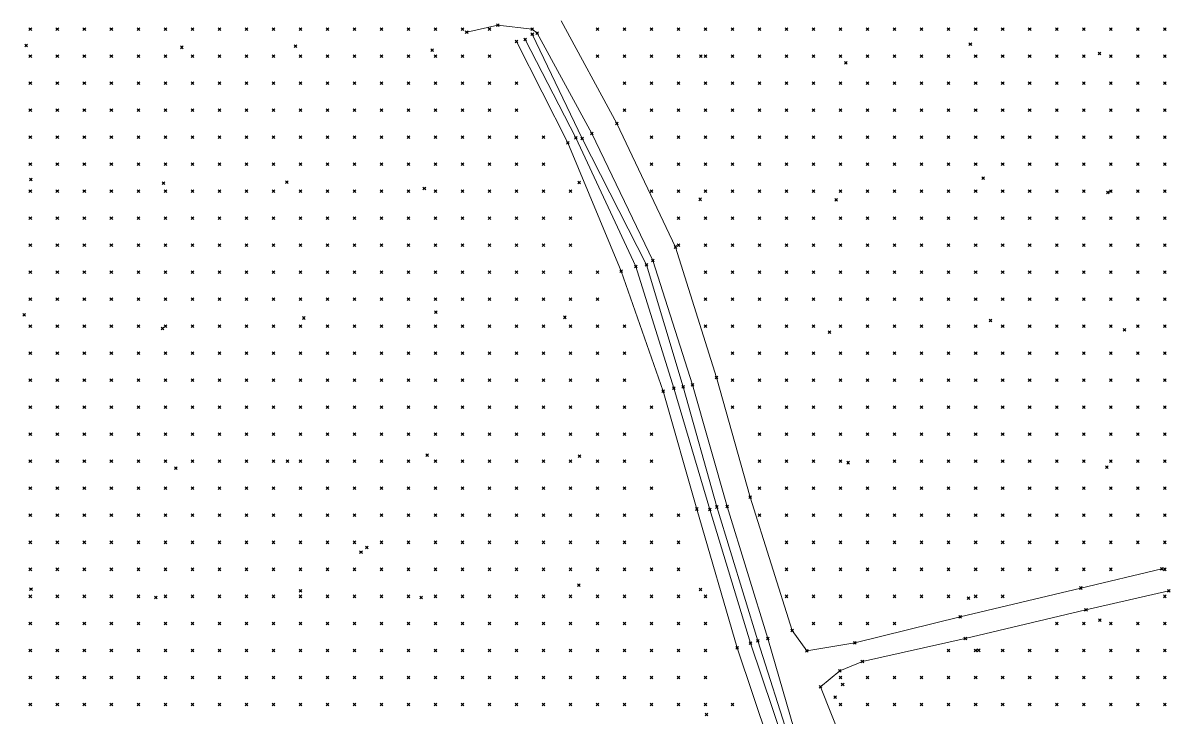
# Model space of a CAD drawing. Header units: metres. Extents: x 441556 to 446409, y 432338 to 461058.
# Drawn here: x 441836.9 to 441964.2, y 460306.3 to 460383.4 of the extents above; entities that cross this region are included whole.
import ezdxf

# ---------------------------------------------------------------- set-up
doc = ezdxf.new("R2010")
doc.units = ezdxf.units.M
doc.header["$MEASUREMENT"] = 0
doc.header["$PDMODE"] = 35
doc.header["$PDSIZE"] = 0.15
for name, color, linetype, lineweight in [('DTM-BRE-RevN_GRP_DRUM DE PIATRA', 2, 'Continuous', 0), ('DTM-BRE-RevN_GRP_DRUM PAMANT', 2, 'Continuous', 0), ('DTM-BRE-RevN_GRP_SANT PAMANT JOS', 2, 'Continuous', 0), ('DTM-BRE-RevN_GRP_SANT PAMANT SUS', 2, 'Continuous', 0), ('DTM-NOK-RevN_LIDAR_co_lidar', 91, 'Continuous', 0), ('DTM-NOK-RevN_RTK', 32, 'Continuous', 0)]:
    doc.layers.add(name, color=color, linetype=linetype, lineweight=lineweight)

msp = doc.modelspace()

# ---------------------------------------------------------------- linework, layer by layer
at = {"layer": 'DTM-BRE-RevN_GRP_DRUM DE PIATRA'}
for p, q in [((441889.591, 460383.152, 410.186), (441886.131, 460382.363, 410.617)), ((441893.409, 460382.712, 409.896), (441889.591, 460383.152, 410.186)), ((441893.947, 460382.274, 409.815), (441893.409, 460382.712, 409.896)), ((441896.614, 460383.647, 409.819), (441902.814, 460372.236, 409.312)), ((441900.024, 460371.118, 409.271), (441893.947, 460382.274, 409.815)), ((441906.811, 460357.008, 408.88), (441900.024, 460371.118, 409.271)), ((441902.814, 460372.236, 409.312), (441909.315, 460358.523, 408.916)), ((441909.315, 460358.523, 408.916), (441913.887, 460344.048, 408.545)), ((441911.21, 460343.228, 408.529), (441906.811, 460357.008, 408.88)), ((441915.073, 460329.701, 408.04), (441911.21, 460343.228, 408.529)), ((441913.887, 460344.048, 408.545), (441917.622, 460330.764, 408.165)), ((441917.622, 460330.764, 408.165), (441922.289, 460315.949, 407.66)), ((441919.561, 460315.044, 407.584), (441915.073, 460329.701, 408.04)), ((441924.158, 460299.255, 407.066), (441919.561, 460315.044, 407.584)), ((441922.289, 460315.949, 407.66), (441923.896, 460313.7, 407.518)), ((441928.288, 460302.473, 407.152), (441925.427, 460309.692, 407.294))]:
    msp.add_line(p, q, dxfattribs=at)
at = {"layer": 'DTM-BRE-RevN_GRP_DRUM PAMANT'}
for p, q in [((441963.319, 460322.792, 405.846), (441954.324, 460320.662, 406.216)), ((441954.324, 460320.662, 406.216), (441940.942, 460317.469, 406.822)), ((441954.904, 460318.251, 406.092), (441964.089, 460320.346, 405.65)), ((441941.504, 460315.045, 406.763), (441954.904, 460318.251, 406.092)), ((441940.942, 460317.469, 406.822), (441929.222, 460314.57, 407.394)), ((441930.069, 460312.518, 407.31), (441941.504, 460315.045, 406.763)), ((441929.222, 460314.57, 407.394), (441923.896, 460313.7, 407.518)), ((441927.576, 460311.479, 407.385), (441930.069, 460312.518, 407.31)), ((441925.427, 460309.692, 407.294), (441927.576, 460311.479, 407.385))]:
    msp.add_line(p, q, dxfattribs=at)
at = {"layer": 'DTM-BRE-RevN_GRP_SANT PAMANT JOS'}
for p, q in [((441898.256, 460370.648, 408.899), (441892.636, 460381.551, 409.366)), ((441904.923, 460356.353, 408.295), (441898.256, 460370.648, 408.899)), ((441909.136, 460342.834, 407.972), (441904.923, 460356.353, 408.295)), ((441913.127, 460329.395, 407.448), (441909.136, 460342.834, 407.972)), ((441917.657, 460314.552, 407.071), (441913.127, 460329.395, 407.448)), ((441922.849, 460299.034, 406.666), (441917.657, 460314.552, 407.071))]:
    msp.add_line(p, q, dxfattribs=at)
at = {"layer": 'DTM-BRE-RevN_GRP_SANT PAMANT SUS'}
for p, q in [((441897.353, 460370.089, 409.624), (441891.655, 460381.351, 409.947)), ((441898.953, 460370.578, 409.263), (441893.421, 460382.149, 409.83)), ((441903.272, 460355.829, 409.14), (441897.353, 460370.089, 409.624)), ((441906.088, 460356.53, 408.864), (441898.953, 460370.578, 409.263)), ((441907.945, 460342.526, 408.754), (441903.272, 460355.829, 409.14)), ((441910.169, 460343.01, 408.515), (441906.088, 460356.53, 408.864)), ((441911.691, 460329.433, 408.375), (441907.945, 460342.526, 408.754)), ((441913.908, 460329.657, 407.966), (441910.169, 460343.01, 408.515)), ((441916.169, 460314.009, 407.894), (441911.691, 460329.433, 408.375)), ((441918.451, 460314.79, 407.537), (441913.908, 460329.657, 407.966)), ((441921.4, 460298.42, 407.587), (441916.169, 460314.009, 407.894)), ((441923.427, 460299.235, 407.034), (441918.451, 460314.79, 407.537))]:
    msp.add_line(p, q, dxfattribs=at)
at = {"layer": 'DTM-NOK-RevN_LIDAR_co_lidar'}
for p in [(441837.675, 460382.722, 414.168), (441840.674, 460382.722, 414.082), (441843.673, 460382.722, 413.942), (441846.673, 460382.722, 413.605), (441849.672, 460382.722, 413.343), (441852.671, 460382.722, 413.105), (441855.671, 460382.722, 412.96), (441858.67, 460382.722, 412.71), (441861.669, 460382.722, 412.448), (441864.669, 460382.722, 412.217), (441867.668, 460382.722, 411.909), (441870.667, 460382.722, 411.681), (441873.667, 460382.722, 411.459), (441876.666, 460382.722, 411.224), (441879.665, 460382.722, 410.921), (441882.665, 460382.722, 410.549), (441885.664, 460382.722, 410.249), (441888.664, 460382.722, 409.968), (441900.661, 460382.722, 409.229), (441903.66, 460382.722, 409.145), (441906.66, 460382.722, 409.007), (441909.659, 460382.722, 408.795), (441912.658, 460382.722, 408.633), (441915.658, 460382.722, 408.411), (441918.657, 460382.722, 408.238), (441921.656, 460382.722, 408.123), (441924.656, 460382.722, 407.981), (441927.655, 460382.722, 407.848), (441930.654, 460382.722, 407.684), (441933.654, 460382.722, 407.433), (441936.653, 460382.722, 407.24), (441939.652, 460382.722, 407.101), (441942.652, 460382.722, 406.908), (441945.651, 460382.722, 406.687), (441948.65, 460382.722, 406.544), (441951.65, 460382.722, 406.395), (441954.649, 460382.722, 406.172), (441957.648, 460382.722, 405.962), (441960.648, 460382.722, 405.78), (441963.647, 460382.722, 405.599), (441837.675, 460379.722, 414.206), (441840.674, 460379.722, 414.075), (441843.673, 460379.722, 413.836), (441846.673, 460379.722, 413.587), (441849.672, 460379.722, 413.322), (441852.671, 460379.722, 413.128), (441855.671, 460379.722, 412.951), (441858.67, 460379.722, 412.707), (441861.669, 460379.722, 412.469), (441864.669, 460379.722, 412.182), (441867.668, 460379.722, 411.912), (441870.667, 460379.722, 411.643), (441873.667, 460379.722, 411.433), (441876.666, 460379.722, 411.135), (441879.665, 460379.722, 410.88), (441882.665, 460379.722, 410.715), (441885.664, 460379.722, 410.473), (441888.664, 460379.722, 410.169), (441900.661, 460379.722, 409.035), (441903.66, 460379.722, 409.156), (441906.66, 460379.722, 408.994), (441909.659, 460379.722, 408.754), (441912.658, 460379.722, 408.577), (441915.658, 460379.722, 408.468), (441918.657, 460379.722, 408.298), (441921.656, 460379.722, 408.106), (441924.656, 460379.722, 407.92), (441927.655, 460379.722, 407.776), (441930.654, 460379.722, 407.61), (441933.654, 460379.722, 407.392), (441936.653, 460379.722, 407.224), (441939.652, 460379.722, 407.032), (441942.652, 460379.722, 406.861), (441945.651, 460379.722, 406.708), (441948.65, 460379.722, 406.555), (441951.65, 460379.722, 406.379), (441954.649, 460379.722, 406.16), (441957.648, 460379.722, 405.919), (441960.648, 460379.722, 405.726), (441963.647, 460379.722, 405.53), (441837.675, 460376.723, 414.242), (441840.674, 460376.723, 414.021), (441843.673, 460376.723, 413.741), (441846.673, 460376.723, 413.487), (441849.672, 460376.723, 413.323), (441852.671, 460376.723, 413.149), (441855.671, 460376.723, 412.901), (441858.67, 460376.723, 412.696), (441861.669, 460376.723, 412.461), (441864.669, 460376.723, 412.18), (441867.668, 460376.723, 411.905), (441870.667, 460376.723, 411.647), (441873.667, 460376.723, 411.376), (441876.666, 460376.723, 411.067), (441879.665, 460376.723, 410.912), (441882.665, 460376.723, 410.687), (441885.664, 460376.723, 410.488), (441888.664, 460376.723, 410.312), (441891.663, 460376.723, 409.975), (441903.66, 460376.723, 409.079), (441906.66, 460376.723, 408.94), (441909.659, 460376.723, 408.759), (441912.658, 460376.723, 408.568), (441915.658, 460376.723, 408.412), (441918.657, 460376.723, 408.262), (441921.656, 460376.723, 408.07), (441924.656, 460376.723, 407.934), (441927.655, 460376.723, 407.768), (441930.654, 460376.723, 407.625), (441933.654, 460376.723, 407.447), (441936.653, 460376.723, 407.263), (441939.652, 460376.723, 407.043), (441942.652, 460376.723, 406.852), (441945.651, 460376.723, 406.659), (441948.65, 460376.723, 406.487), (441951.65, 460376.723, 406.285), (441954.649, 460376.723, 406.097), (441957.648, 460376.723, 405.883), (441960.648, 460376.723, 405.699), (441963.647, 460376.723, 405.526), (441837.675, 460373.724, 414.244), (441840.674, 460373.724, 413.973), (441843.673, 460373.724, 413.675), (441846.673, 460373.724, 413.414), (441849.672, 460373.724, 413.272), (441852.671, 460373.724, 413.1), (441855.671, 460373.724, 412.88), (441858.67, 460373.724, 412.645), (441861.669, 460373.724, 412.375), (441864.669, 460373.724, 412.129), (441867.668, 460373.724, 411.88), (441870.667, 460373.724, 411.618), (441873.667, 460373.724, 411.31), (441876.666, 460373.724, 411.122), (441879.665, 460373.724, 410.911), (441882.665, 460373.724, 410.691), (441885.664, 460373.724, 410.479), (441888.664, 460373.724, 410.286), (441891.663, 460373.724, 410.15), (441903.66, 460373.724, 408.937), (441906.66, 460373.724, 408.89), (441909.659, 460373.724, 408.733), (441912.658, 460373.724, 408.533), (441915.658, 460373.724, 408.391), (441918.657, 460373.724, 408.268), (441921.656, 460373.724, 408.13), (441924.656, 460373.724, 407.998), (441927.655, 460373.724, 407.792), (441930.654, 460373.724, 407.631), (441933.654, 460373.724, 407.45), (441936.653, 460373.724, 407.199), (441939.652, 460373.724, 407.044), (441942.652, 460373.724, 406.839), (441945.651, 460373.724, 406.649), (441948.65, 460373.724, 406.464), (441951.65, 460373.724, 406.264), (441954.649, 460373.724, 406.058), (441957.648, 460373.724, 405.861), (441960.648, 460373.724, 405.648), (441963.647, 460373.724, 405.416), (441837.675, 460370.724, 414.146), (441840.674, 460370.724, 413.872), (441843.673, 460370.724, 413.629), (441846.673, 460370.724, 413.422), (441849.672, 460370.724, 413.227), (441852.671, 460370.724, 413.016), (441855.671, 460370.724, 412.833), (441858.67, 460370.724, 412.615), (441861.669, 460370.724, 412.313), (441864.669, 460370.724, 412.036), (441867.668, 460370.724, 411.803), (441870.667, 460370.724, 411.562), (441873.667, 460370.724, 411.304), (441876.666, 460370.724, 411.112), (441879.665, 460370.724, 410.887), (441882.665, 460370.724, 410.717), (441885.664, 460370.724, 410.528), (441888.664, 460370.724, 410.272), (441891.663, 460370.724, 410.05), (441894.662, 460370.724, 409.728), (441906.66, 460370.724, 408.843), (441909.659, 460370.724, 408.765), (441912.658, 460370.724, 408.587), (441915.658, 460370.724, 408.427), (441918.657, 460370.724, 408.253), (441921.656, 460370.724, 408.092), (441924.656, 460370.724, 407.94), (441927.655, 460370.724, 407.763), (441930.654, 460370.724, 407.579), (441933.654, 460370.724, 407.401), (441936.653, 460370.724, 407.23), (441939.652, 460370.724, 407.044), (441942.652, 460370.724, 406.83), (441945.651, 460370.724, 406.629), (441948.65, 460370.724, 406.411), (441951.65, 460370.724, 406.188), (441954.649, 460370.724, 405.952), (441957.648, 460370.724, 405.739), (441960.648, 460370.724, 405.505), (441963.647, 460370.724, 405.315), (441837.675, 460367.725, 414.019), (441840.674, 460367.725, 413.767), (441843.673, 460367.725, 413.599), (441846.673, 460367.725, 413.434), (441849.672, 460367.725, 413.22), (441852.671, 460367.725, 413.004), (441855.671, 460367.725, 412.751), (441858.67, 460367.725, 412.492), (441861.669, 460367.725, 412.251), (441864.669, 460367.725, 412.012), (441867.668, 460367.725, 411.77), (441870.667, 460367.725, 411.459), (441873.667, 460367.725, 411.284), (441876.666, 460367.725, 411.079), (441879.665, 460367.725, 410.913), (441882.665, 460367.725, 410.726), (441885.664, 460367.725, 410.499), (441888.664, 460367.725, 410.225), (441891.663, 460367.725, 409.937), (441894.662, 460367.725, 409.588), (441906.66, 460367.725, 408.794), (441909.659, 460367.725, 408.71), (441912.658, 460367.725, 408.521), (441915.658, 460367.725, 408.389), (441918.657, 460367.725, 408.258), (441921.656, 460367.725, 408.112), (441924.656, 460367.725, 407.952), (441927.655, 460367.725, 407.778), (441930.654, 460367.725, 407.591), (441933.654, 460367.725, 407.387), (441936.653, 460367.725, 407.206), (441939.652, 460367.725, 407.006), (441942.652, 460367.725, 406.75), (441945.651, 460367.725, 406.504), (441948.65, 460367.725, 406.24), (441951.65, 460367.725, 406.022), (441954.649, 460367.725, 405.835), (441957.648, 460367.725, 405.648), (441960.648, 460367.725, 405.528), (441963.647, 460367.725, 405.36), (441837.675, 460364.726, 413.938), (441840.674, 460364.726, 413.723), (441843.673, 460364.726, 413.56), (441846.673, 460364.726, 413.382), (441849.672, 460364.726, 413.151), (441852.671, 460364.726, 412.93), (441855.671, 460364.726, 412.65), (441858.67, 460364.726, 412.417), (441861.669, 460364.726, 412.165), (441864.669, 460364.726, 411.945), (441867.668, 460364.726, 411.689), (441870.667, 460364.726, 411.456), (441873.667, 460364.726, 411.24), (441876.666, 460364.726, 411.069), (441879.665, 460364.726, 410.904), (441882.665, 460364.726, 410.719), (441885.664, 460364.726, 410.455), (441888.664, 460364.726, 410.121), (441891.663, 460364.726, 409.846), (441894.662, 460364.726, 409.607), (441897.662, 460364.726, 409.383), (441906.66, 460364.726, 408.719), (441909.659, 460364.726, 408.678), (441912.658, 460364.726, 408.539), (441915.658, 460364.726, 408.411), (441918.657, 460364.726, 408.276), (441921.656, 460364.726, 408.123), (441924.656, 460364.726, 407.944), (441927.655, 460364.726, 407.751), (441930.654, 460364.726, 407.566), (441933.654, 460364.726, 407.32), (441936.653, 460364.726, 407.085), (441939.652, 460364.726, 406.864), (441942.652, 460364.726, 406.628), (441945.651, 460364.726, 406.415), (441948.65, 460364.726, 406.226), (441951.65, 460364.726, 406.067), (441954.649, 460364.726, 405.926), (441957.648, 460364.726, 405.773), (441960.648, 460364.726, 405.636), (441963.647, 460364.726, 405.491), (441837.675, 460361.726, 413.841), (441840.674, 460361.726, 413.685), (441843.673, 460361.726, 413.508), (441846.673, 460361.726, 413.292), (441849.672, 460361.726, 413.092), (441852.671, 460361.726, 412.858), (441855.671, 460361.726, 412.548), (441858.67, 460361.726, 412.335), (441861.669, 460361.726, 412.126), (441864.669, 460361.726, 411.873), (441867.668, 460361.726, 411.578), (441870.667, 460361.726, 411.404), (441873.667, 460361.726, 411.195), (441876.666, 460361.726, 411.045), (441879.665, 460361.726, 410.85), (441882.665, 460361.726, 410.68), (441885.664, 460361.726, 410.303), (441888.664, 460361.726, 409.882), (441891.663, 460361.726, 409.74), (441894.662, 460361.726, 409.599), (441897.662, 460361.726, 409.488), (441909.659, 460361.726, 408.63), (441912.658, 460361.726, 408.567), (441915.658, 460361.726, 408.404), (441918.657, 460361.726, 408.223), (441921.656, 460361.726, 408.041), (441924.656, 460361.726, 407.866), (441927.655, 460361.726, 407.654), (441930.654, 460361.726, 407.446), (441933.654, 460361.726, 407.26), (441936.653, 460361.726, 407.053), (441939.652, 460361.726, 406.883), (441942.652, 460361.726, 406.69), (441945.651, 460361.726, 406.545), (441948.65, 460361.726, 406.364), (441951.65, 460361.726, 406.184), (441954.649, 460361.726, 406.025), (441957.648, 460361.726, 405.878), (441960.648, 460361.726, 405.731), (441963.647, 460361.726, 405.579), (441837.675, 460358.727, 413.802), (441840.674, 460358.727, 413.613), (441843.673, 460358.727, 413.424), (441846.673, 460358.727, 413.22), (441849.672, 460358.727, 413.018), (441852.671, 460358.727, 412.705), (441855.671, 460358.727, 412.479), (441858.67, 460358.727, 412.274), (441861.669, 460358.727, 412.087), (441864.669, 460358.727, 411.733), (441867.668, 460358.727, 411.523), (441870.667, 460358.727, 411.346), (441873.667, 460358.727, 411.166), (441876.666, 460358.727, 411.015), (441879.665, 460358.727, 410.835), (441882.665, 460358.727, 410.582), (441885.664, 460358.727, 410.237), (441888.664, 460358.727, 409.755), (441891.663, 460358.727, 409.69), (441894.662, 460358.727, 409.625), (441897.662, 460358.727, 409.498), (441909.659, 460358.727, 408.543), (441912.658, 460358.727, 408.528), (441915.658, 460358.727, 408.36), (441918.657, 460358.727, 408.156), (441921.656, 460358.727, 407.969), (441924.656, 460358.727, 407.774), (441927.655, 460358.727, 407.629), (441930.654, 460358.727, 407.516), (441933.654, 460358.727, 407.356), (441936.653, 460358.727, 407.202), (441939.652, 460358.727, 407.042), (441942.652, 460358.727, 406.826), (441945.651, 460358.727, 406.627), (441948.65, 460358.727, 406.48), (441951.65, 460358.727, 406.32), (441954.649, 460358.727, 406.135), (441957.648, 460358.727, 405.956), (441960.648, 460358.727, 405.77), (441963.647, 460358.727, 405.616), (441837.675, 460355.728, 413.783), (441840.674, 460355.728, 413.562), (441843.673, 460355.728, 413.327), (441846.673, 460355.728, 413.152), (441849.672, 460355.728, 412.926), (441852.671, 460355.728, 412.647), (441855.671, 460355.728, 412.421), (441858.67, 460355.728, 412.241), (441861.669, 460355.728, 411.973), (441864.669, 460355.728, 411.699), (441867.668, 460355.728, 411.512), (441870.667, 460355.728, 411.306), (441873.667, 460355.728, 411.14), (441876.666, 460355.728, 410.932), (441879.665, 460355.728, 410.705), (441882.665, 460355.728, 410.379), (441885.664, 460355.728, 410.011), (441888.664, 460355.728, 409.715), (441891.663, 460355.728, 409.586), (441894.662, 460355.728, 409.639), (441897.662, 460355.728, 409.523), (441900.661, 460355.728, 409.284), (441912.658, 460355.728, 408.491), (441915.658, 460355.728, 408.379), (441918.657, 460355.728, 408.24), (441921.656, 460355.728, 408.069), (441924.656, 460355.728, 407.94), (441927.655, 460355.728, 407.782), (441930.654, 460355.728, 407.612), (441933.654, 460355.728, 407.462), (441936.653, 460355.728, 407.272), (441939.652, 460355.728, 407.094), (441942.652, 460355.728, 406.878), (441945.651, 460355.728, 406.682), (441948.65, 460355.728, 406.51), (441951.65, 460355.728, 406.323), (441954.649, 460355.728, 406.097), (441957.648, 460355.728, 405.886), (441960.648, 460355.728, 405.682), (441963.647, 460355.728, 405.511), (441837.675, 460352.728, 413.716), (441840.674, 460352.728, 413.494), (441843.673, 460352.728, 413.302), (441846.673, 460352.728, 413.06), (441849.672, 460352.728, 412.777), (441852.671, 460352.728, 412.589), (441855.671, 460352.728, 412.399), (441858.67, 460352.728, 412.134), (441861.669, 460352.728, 411.846), (441864.669, 460352.728, 411.691), (441867.668, 460352.728, 411.485), (441870.667, 460352.728, 411.296), (441873.667, 460352.728, 411.101), (441876.666, 460352.728, 410.88), (441879.665, 460352.728, 410.529), (441882.665, 460352.728, 410.196), (441885.664, 460352.728, 409.953), (441888.664, 460352.728, 409.711), (441891.663, 460352.728, 409.49), (441894.662, 460352.728, 409.616), (441897.662, 460352.728, 409.52), (441900.661, 460352.728, 409.298), (441912.658, 460352.728, 408.518), (441915.658, 460352.728, 408.512), (441918.657, 460352.728, 408.365), (441921.656, 460352.728, 408.188), (441924.656, 460352.728, 408.013), (441927.655, 460352.728, 407.855), (441930.654, 460352.728, 407.686), (441933.654, 460352.728, 407.513), (441936.653, 460352.728, 407.325), (441939.652, 460352.728, 407.085), (441942.652, 460352.728, 406.867), (441945.651, 460352.728, 406.646), (441948.65, 460352.728, 406.424), (441951.65, 460352.728, 406.217), (441954.649, 460352.728, 405.977), (441957.648, 460352.728, 405.776), (441960.648, 460352.728, 405.658), (441963.647, 460352.728, 405.524), (441837.675, 460349.729, 413.633), (441840.674, 460349.729, 413.426), (441843.673, 460349.729, 413.216), (441846.673, 460349.729, 412.944), (441849.672, 460349.729, 412.726), (441852.671, 460349.729, 412.502), (441855.671, 460349.729, 412.323), (441858.67, 460349.729, 412.061), (441861.669, 460349.729, 411.839), (441864.669, 460349.729, 411.658), (441867.668, 460349.729, 411.477), (441870.667, 460349.729, 411.331), (441873.667, 460349.729, 411.141), (441876.666, 460349.729, 410.797), (441879.665, 460349.729, 410.407), (441882.665, 460349.729, 410.014), (441885.664, 460349.729, 409.838), (441888.664, 460349.729, 409.725), (441891.663, 460349.729, 409.518), (441894.662, 460349.729, 409.532), (441897.662, 460349.729, 409.516), (441900.661, 460349.729, 409.317), (441903.66, 460349.729, 409.032), (441912.658, 460349.729, 408.485), (441915.658, 460349.729, 408.538), (441918.657, 460349.729, 408.407), (441921.656, 460349.729, 408.235), (441924.656, 460349.729, 408.088), (441927.655, 460349.729, 407.879), (441930.654, 460349.729, 407.672), (441933.654, 460349.729, 407.463), (441936.653, 460349.729, 407.231), (441939.652, 460349.729, 407.008), (441942.652, 460349.729, 406.765), (441945.651, 460349.729, 406.551), (441948.65, 460349.729, 406.327), (441951.65, 460349.729, 406.178), (441954.649, 460349.729, 406.101), (441957.648, 460349.729, 406.01), (441960.648, 460349.729, 405.89), (441963.647, 460349.729, 405.743), (441837.675, 460346.73, 413.549), (441840.674, 460346.73, 413.365), (441843.673, 460346.73, 413.101), (441846.673, 460346.73, 412.868), (441849.672, 460346.73, 412.678), (441852.671, 460346.73, 412.488), (441855.671, 460346.73, 412.201), (441858.67, 460346.73, 411.943), (441861.669, 460346.73, 411.836), (441864.669, 460346.73, 411.654), (441867.668, 460346.73, 411.461), (441870.667, 460346.73, 411.322), (441873.667, 460346.73, 411.118), (441876.666, 460346.73, 410.676), (441879.665, 460346.73, 410.292), (441882.665, 460346.73, 410.012), (441885.664, 460346.73, 409.785), (441888.664, 460346.73, 409.674), (441891.663, 460346.73, 409.644), (441894.662, 460346.73, 409.504), (441897.662, 460346.73, 409.455), (441900.661, 460346.73, 409.324), (441903.66, 460346.73, 409.066), (441915.658, 460346.73, 408.461), (441918.657, 460346.73, 408.36), (441921.656, 460346.73, 408.192), (441924.656, 460346.73, 408.013), (441927.655, 460346.73, 407.786), (441930.654, 460346.73, 407.528), (441933.654, 460346.73, 407.307), (441936.653, 460346.73, 407.137), (441939.652, 460346.73, 406.945), (441942.652, 460346.73, 406.762), (441945.651, 460346.73, 406.638), (441948.65, 460346.73, 406.513), (441951.65, 460346.73, 406.341), (441954.649, 460346.73, 406.205), (441957.648, 460346.73, 406.02), (441960.648, 460346.73, 405.898), (441963.647, 460346.73, 405.733), (441837.675, 460343.73, 413.45), (441840.674, 460343.73, 413.227), (441843.673, 460343.73, 412.978), (441846.673, 460343.73, 412.803), (441849.672, 460343.73, 412.633), (441852.671, 460343.73, 412.441), (441855.671, 460343.73, 412.113), (441858.67, 460343.73, 411.967), (441861.669, 460343.73, 411.74), (441864.669, 460343.73, 411.651), (441867.668, 460343.73, 411.544), (441870.667, 460343.73, 411.346), (441873.667, 460343.73, 411.005), (441876.666, 460343.73, 410.397), (441879.665, 460343.73, 410.075), (441882.665, 460343.73, 409.985), (441885.664, 460343.73, 409.814), (441888.664, 460343.73, 409.658), (441891.663, 460343.73, 409.685), (441894.662, 460343.73, 409.505), (441897.662, 460343.73, 409.423), (441900.661, 460343.73, 409.306), (441903.66, 460343.73, 409.07), (441915.658, 460343.73, 408.336), (441918.657, 460343.73, 408.252), (441921.656, 460343.73, 408.016), (441924.656, 460343.73, 407.812), (441927.655, 460343.73, 407.648), (441930.654, 460343.73, 407.544), (441933.654, 460343.73, 407.408), (441936.653, 460343.73, 407.248), (441939.652, 460343.73, 407.079), (441942.652, 460343.73, 406.88), (441945.651, 460343.73, 406.698), (441948.65, 460343.73, 406.483), (441951.65, 460343.73, 406.356), (441954.649, 460343.73, 406.201), (441957.648, 460343.73, 406.013), (441960.648, 460343.73, 405.902), (441963.647, 460343.73, 405.793), (441837.675, 460340.731, 413.354), (441840.674, 460340.731, 413.126), (441843.673, 460340.731, 412.915), (441846.673, 460340.731, 412.716), (441849.672, 460340.731, 412.561), (441852.671, 460340.731, 412.281), (441855.671, 460340.731, 412.066), (441858.67, 460340.731, 411.932), (441861.669, 460340.731, 411.745), (441864.669, 460340.731, 411.695), (441867.668, 460340.731, 411.524), (441870.667, 460340.731, 411.395), (441873.667, 460340.731, 410.8), (441876.666, 460340.731, 410.268), (441879.665, 460340.731, 410.067), (441882.665, 460340.731, 409.979), (441885.664, 460340.731, 409.824), (441888.664, 460340.731, 409.717), (441891.663, 460340.731, 409.696), (441894.662, 460340.731, 409.552), (441897.662, 460340.731, 409.382), (441900.661, 460340.731, 409.327), (441903.66, 460340.731, 409.091), (441906.66, 460340.731, 408.795), (441915.658, 460340.731, 408.134), (441918.657, 460340.731, 408.105), (441921.656, 460340.731, 408.055), (441924.656, 460340.731, 407.951), (441927.655, 460340.731, 407.833), (441930.654, 460340.731, 407.652), (441933.654, 460340.731, 407.489), (441936.653, 460340.731, 407.303), (441939.652, 460340.731, 407.095), (441942.652, 460340.731, 406.901), (441945.651, 460340.731, 406.695), (441948.65, 460340.731, 406.507), (441951.65, 460340.731, 406.365), (441954.649, 460340.731, 406.239), (441957.648, 460340.731, 406.135), (441960.648, 460340.731, 406.017), (441963.647, 460340.731, 405.836), (441837.675, 460337.732, 413.273), (441840.674, 460337.732, 413.008), (441843.673, 460337.732, 412.78), (441846.673, 460337.732, 412.624), (441849.672, 460337.732, 412.44), (441852.671, 460337.732, 412.191), (441855.671, 460337.732, 412.053), (441858.67, 460337.732, 411.903), (441861.669, 460337.732, 411.768), (441864.669, 460337.732, 411.724), (441867.668, 460337.732, 411.596), (441870.667, 460337.732, 411.166), (441873.667, 460337.732, 410.604), (441876.666, 460337.732, 410.345), (441879.665, 460337.732, 410.114), (441882.665, 460337.732, 409.923), (441885.664, 460337.732, 409.856), (441888.664, 460337.732, 409.798), (441891.663, 460337.732, 409.713), (441894.662, 460337.732, 409.56), (441897.662, 460337.732, 409.358), (441900.661, 460337.732, 409.284), (441903.66, 460337.732, 409.132), (441906.66, 460337.732, 408.825), (441918.657, 460337.732, 408.135), (441921.656, 460337.732, 408.062), (441924.656, 460337.732, 407.947), (441927.655, 460337.732, 407.809), (441930.654, 460337.732, 407.622), (441933.654, 460337.732, 407.48), (441936.653, 460337.732, 407.299), (441939.652, 460337.732, 407.066), (441942.652, 460337.732, 406.929), (441945.651, 460337.732, 406.743), (441948.65, 460337.732, 406.599), (441951.65, 460337.732, 406.421), (441954.649, 460337.732, 406.284), (441957.648, 460337.732, 406.186), (441960.648, 460337.732, 406.042), (441963.647, 460337.732, 405.849), (441837.675, 460334.732, 413.183), (441840.674, 460334.732, 412.944), (441843.673, 460334.732, 412.709), (441846.673, 460334.732, 412.557), (441849.672, 460334.732, 412.348), (441852.671, 460334.732, 412.162), (441855.671, 460334.732, 412.028), (441858.67, 460334.732, 411.892), (441861.669, 460334.732, 411.824), (441864.669, 460334.732, 411.749), (441867.668, 460334.732, 411.563), (441870.667, 460334.732, 410.939), (441873.667, 460334.732, 410.483), (441876.666, 460334.732, 410.282), (441879.665, 460334.732, 410.163), (441882.665, 460334.732, 409.976), (441885.664, 460334.732, 409.803), (441888.664, 460334.732, 409.852), (441891.663, 460334.732, 409.719), (441894.662, 460334.732, 409.57), (441897.662, 460334.732, 409.358), (441900.661, 460334.732, 409.219), (441903.66, 460334.732, 409.128), (441906.66, 460334.732, 408.883), (441918.657, 460334.732, 408.077), (441921.656, 460334.732, 408.006), (441924.656, 460334.732, 407.959), (441927.655, 460334.732, 407.762), (441930.654, 460334.732, 407.57), (441933.654, 460334.732, 407.411), (441936.653, 460334.732, 407.28), (441939.652, 460334.732, 407.087), (441942.652, 460334.732, 406.967), (441945.651, 460334.732, 406.775), (441948.65, 460334.732, 406.576), (441951.65, 460334.732, 406.468), (441954.649, 460334.732, 406.287), (441957.648, 460334.732, 406.078), (441960.648, 460334.732, 405.937), (441963.647, 460334.732, 405.764), (441837.675, 460331.733, 413.035), (441840.674, 460331.733, 412.846), (441843.673, 460331.733, 412.726), (441846.673, 460331.733, 412.559), (441849.672, 460331.733, 412.242), (441852.671, 460331.733, 412.119), (441855.671, 460331.733, 411.969), (441858.67, 460331.733, 411.881), (441861.669, 460331.733, 411.877), (441864.669, 460331.733, 411.789), (441867.668, 460331.733, 411.412), (441870.667, 460331.733, 410.806), (441873.667, 460331.733, 410.515), (441876.666, 460331.733, 410.389), (441879.665, 460331.733, 410.241), (441882.665, 460331.733, 410.04), (441885.664, 460331.733, 409.866), (441888.664, 460331.733, 409.853), (441891.663, 460331.733, 409.748), (441894.662, 460331.733, 409.573), (441897.662, 460331.733, 409.399), (441900.661, 460331.733, 409.135), (441903.66, 460331.733, 409.077), (441906.66, 460331.733, 408.885), (441918.657, 460331.733, 407.936), (441921.656, 460331.733, 407.98), (441924.656, 460331.733, 407.861), (441927.655, 460331.733, 407.725), (441930.654, 460331.733, 407.58), (441933.654, 460331.733, 407.428), (441936.653, 460331.733, 407.245), (441939.652, 460331.733, 407.091), (441942.652, 460331.733, 406.915), (441945.651, 460331.733, 406.726), (441948.65, 460331.733, 406.528), (441951.65, 460331.733, 406.376), (441954.649, 460331.733, 406.241), (441957.648, 460331.733, 406.123), (441960.648, 460331.733, 405.995), (441963.647, 460331.733, 405.928), (441837.675, 460328.734, 412.962), (441840.674, 460328.734, 412.844), (441843.673, 460328.734, 412.725), (441846.673, 460328.734, 412.411), (441849.672, 460328.734, 412.25), (441852.671, 460328.734, 412.099), (441855.671, 460328.734, 411.939), (441858.67, 460328.734, 411.905), (441861.669, 460328.734, 411.92), (441864.669, 460328.734, 411.767), (441867.668, 460328.734, 411.22), (441870.667, 460328.734, 410.779), (441873.667, 460328.734, 410.577), (441876.666, 460328.734, 410.455), (441879.665, 460328.734, 410.28), (441882.665, 460328.734, 410.126), (441885.664, 460328.734, 409.975), (441888.664, 460328.734, 409.821), (441891.663, 460328.734, 409.744), (441894.662, 460328.734, 409.568), (441897.662, 460328.734, 409.409), (441900.661, 460328.734, 409.174), (441903.66, 460328.734, 408.989), (441906.66, 460328.734, 408.87), (441909.659, 460328.734, 408.48), (441918.657, 460328.734, 407.756), (441921.656, 460328.734, 407.922), (441924.656, 460328.734, 407.822), (441927.655, 460328.734, 407.672), (441930.654, 460328.734, 407.516), (441933.654, 460328.734, 407.359), (441936.653, 460328.734, 407.137), (441939.652, 460328.734, 406.972), (441942.652, 460328.734, 406.81), (441945.651, 460328.734, 406.721), (441948.65, 460328.734, 406.533), (441951.65, 460328.734, 406.409), (441954.649, 460328.734, 406.301), (441957.648, 460328.734, 406.205), (441960.648, 460328.734, 406.052), (441963.647, 460328.734, 405.912), (441837.675, 460325.734, 412.959), (441840.674, 460325.734, 412.809), (441843.673, 460325.734, 412.55), (441846.673, 460325.734, 412.309), (441849.672, 460325.734, 412.214), (441852.671, 460325.734, 412.055), (441855.671, 460325.734, 411.982), (441858.67, 460325.734, 411.947), (441861.669, 460325.734, 411.93), (441864.669, 460325.734, 411.6), (441867.668, 460325.734, 411.06), (441870.667, 460325.734, 410.785), (441873.667, 460325.734, 410.625), (441876.666, 460325.734, 410.473), (441879.665, 460325.734, 410.323), (441882.665, 460325.734, 410.194), (441885.664, 460325.734, 410.1), (441888.664, 460325.734, 409.847), (441891.663, 460325.734, 409.685), (441894.662, 460325.734, 409.581), (441897.662, 460325.734, 409.367), (441900.661, 460325.734, 409.191), (441903.66, 460325.734, 408.943), (441906.66, 460325.734, 408.826), (441909.659, 460325.734, 408.51), (441921.656, 460325.734, 407.756), (441924.656, 460325.734, 407.763), (441927.655, 460325.734, 407.553), (441930.654, 460325.734, 407.426), (441933.654, 460325.734, 407.297), (441936.653, 460325.734, 407.152), (441939.652, 460325.734, 407.01), (441942.652, 460325.734, 406.837), (441945.651, 460325.734, 406.701), (441948.65, 460325.734, 406.528), (441951.65, 460325.734, 406.388), (441954.649, 460325.734, 406.283), (441957.648, 460325.734, 406.121), (441960.648, 460325.734, 405.961), (441963.647, 460325.734, 405.814), (441837.675, 460322.735, 412.913), (441840.674, 460322.735, 412.793), (441843.673, 460322.735, 412.452), (441846.673, 460322.735, 412.279), (441849.672, 460322.735, 412.129), (441852.671, 460322.735, 412.027), (441855.671, 460322.735, 412.021), (441858.67, 460322.735, 412.012), (441861.669, 460322.735, 411.902), (441864.669, 460322.735, 411.369), (441867.668, 460322.735, 410.936), (441870.667, 460322.735, 410.77), (441873.667, 460322.735, 410.6), (441876.666, 460322.735, 410.45), (441879.665, 460322.735, 410.321), (441882.665, 460322.735, 410.237), (441885.664, 460322.735, 410.152), (441888.664, 460322.735, 409.914), (441891.663, 460322.735, 409.663), (441894.662, 460322.735, 409.532), (441897.662, 460322.735, 409.336), (441900.661, 460322.735, 409.128), (441903.66, 460322.735, 408.914), (441906.66, 460322.735, 408.751), (441909.659, 460322.735, 408.507), (441921.656, 460322.735, 407.627), (441924.656, 460322.735, 407.695), (441927.655, 460322.735, 407.592), (441930.654, 460322.735, 407.398), (441933.654, 460322.735, 407.204), (441936.653, 460322.735, 407.011), (441939.652, 460322.735, 406.827), (441942.652, 460322.735, 406.687), (441945.651, 460322.735, 406.583), (441948.65, 460322.735, 406.442), (441951.65, 460322.735, 406.266), (441954.649, 460322.735, 406.085), (441957.648, 460322.735, 405.928), (441963.647, 460322.735, 405.572), (441837.675, 460319.736, 412.927), (441840.674, 460319.736, 412.733), (441843.673, 460319.736, 412.419), (441846.673, 460319.736, 412.244), (441849.672, 460319.736, 412.079), (441852.671, 460319.736, 412.009), (441855.671, 460319.736, 412.031), (441858.67, 460319.736, 412.042), (441861.669, 460319.736, 411.573), (441864.669, 460319.736, 411.169), (441867.668, 460319.736, 410.907), (441870.667, 460319.736, 410.67), (441873.667, 460319.736, 410.532), (441876.666, 460319.736, 410.435), (441879.665, 460319.736, 410.306), (441882.665, 460319.736, 410.212), (441885.664, 460319.736, 410.13), (441888.664, 460319.736, 409.975), (441891.663, 460319.736, 409.689), (441894.662, 460319.736, 409.445), (441897.662, 460319.736, 409.32), (441900.661, 460319.736, 409.1), (441903.66, 460319.736, 408.877), (441906.66, 460319.736, 408.655), (441909.659, 460319.736, 408.477), (441912.658, 460319.736, 408.124), (441921.656, 460319.736, 407.464), (441924.656, 460319.736, 407.613), (441927.655, 460319.736, 407.458), (441930.654, 460319.736, 407.143), (441933.654, 460319.736, 406.961), (441936.653, 460319.736, 406.845), (441939.652, 460319.736, 406.691), (441942.652, 460319.736, 406.542), (441945.651, 460319.736, 406.388), (441963.647, 460319.736, 405.534), (441837.675, 460316.736, 412.953), (441840.674, 460316.736, 412.587), (441843.673, 460316.736, 412.368), (441846.673, 460316.736, 412.207), (441849.672, 460316.736, 412.088), (441852.671, 460316.736, 412.038), (441855.671, 460316.736, 412), (441858.67, 460316.736, 411.834), (441861.669, 460316.736, 411.374), (441864.669, 460316.736, 411.013), (441867.668, 460316.736, 410.817), (441870.667, 460316.736, 410.68), (441873.667, 460316.736, 410.489), (441876.666, 460316.736, 410.375), (441879.665, 460316.736, 410.276), (441882.665, 460316.736, 410.22), (441885.664, 460316.736, 410.08), (441888.664, 460316.736, 409.973), (441891.663, 460316.736, 409.735), (441894.662, 460316.736, 409.419), (441897.662, 460316.736, 409.25), (441900.661, 460316.736, 409.063), (441903.66, 460316.736, 408.835), (441906.66, 460316.736, 408.573), (441909.659, 460316.736, 408.408), (441912.658, 460316.736, 408.123), (441924.656, 460316.736, 407.377), (441927.655, 460316.736, 407.204), (441930.654, 460316.736, 407.072), (441933.654, 460316.736, 407), (441951.65, 460316.736, 406.071), (441954.649, 460316.736, 405.901), (441957.648, 460316.736, 405.763), (441960.648, 460316.736, 405.663), (441963.647, 460316.736, 405.571), (441837.675, 460313.737, 412.761), (441840.674, 460313.737, 412.547), (441843.673, 460313.737, 412.336), (441846.673, 460313.737, 412.168), (441849.672, 460313.737, 412.108), (441852.671, 460313.737, 412.064), (441855.671, 460313.737, 411.95), (441858.67, 460313.737, 411.519), (441861.669, 460313.737, 411.079), (441864.669, 460313.737, 410.9), (441867.668, 460313.737, 410.746), (441870.667, 460313.737, 410.626), (441873.667, 460313.737, 410.507), (441876.666, 460313.737, 410.412), (441879.665, 460313.737, 410.283), (441882.665, 460313.737, 410.225), (441885.664, 460313.737, 410.064), (441888.664, 460313.737, 409.936), (441891.663, 460313.737, 409.745), (441894.662, 460313.737, 409.462), (441897.662, 460313.737, 409.155), (441900.661, 460313.737, 409.007), (441903.66, 460313.737, 408.791), (441906.66, 460313.737, 408.544), (441909.659, 460313.737, 408.269), (441912.658, 460313.737, 408.1), (441939.652, 460313.737, 406.646), (441942.652, 460313.737, 406.475), (441945.651, 460313.737, 406.329), (441948.65, 460313.737, 406.187), (441951.65, 460313.737, 406.057), (441954.649, 460313.737, 405.948), (441957.648, 460313.737, 405.834), (441960.648, 460313.737, 405.716), (441963.647, 460313.737, 405.642), (441837.675, 460310.738, 412.688), (441840.674, 460310.738, 412.546), (441843.673, 460310.738, 412.365), (441846.673, 460310.738, 412.169), (441849.672, 460310.738, 412.067), (441852.671, 460310.738, 412.045), (441855.671, 460310.738, 411.878), (441858.67, 460310.738, 411.264), (441861.669, 460310.738, 410.933), (441864.669, 460310.738, 410.798), (441867.668, 460310.738, 410.685), (441870.667, 460310.738, 410.542), (441873.667, 460310.738, 410.48), (441876.666, 460310.738, 410.366), (441879.665, 460310.738, 410.329), (441882.665, 460310.738, 410.21), (441885.664, 460310.738, 410.049), (441888.664, 460310.738, 409.894), (441891.663, 460310.738, 409.744), (441894.662, 460310.738, 409.478), (441897.662, 460310.738, 409.103), (441900.661, 460310.738, 408.93), (441903.66, 460310.738, 408.735), (441906.66, 460310.738, 408.511), (441909.659, 460310.738, 408.188), (441912.658, 460310.738, 407.999), (441927.655, 460310.738, 407.111), (441930.654, 460310.738, 406.966), (441933.654, 460310.738, 406.833), (441936.653, 460310.738, 406.735), (441939.652, 460310.738, 406.639), (441942.652, 460310.738, 406.518), (441945.651, 460310.738, 406.367), (441948.65, 460310.738, 406.252), (441951.65, 460310.738, 406.123), (441954.649, 460310.738, 405.97), (441957.648, 460310.738, 405.868), (441960.648, 460310.738, 405.76), (441963.647, 460310.738, 405.612), (441837.675, 460307.738, 412.589), (441840.674, 460307.738, 412.54), (441843.673, 460307.738, 412.395), (441846.673, 460307.738, 412.226), (441849.672, 460307.738, 412.142), (441852.671, 460307.738, 411.978), (441855.671, 460307.738, 411.333), (441858.67, 460307.738, 410.996), (441861.669, 460307.738, 410.861), (441864.669, 460307.738, 410.745), (441867.668, 460307.738, 410.629), (441870.667, 460307.738, 410.501), (441873.667, 460307.738, 410.393), (441876.666, 460307.738, 410.312), (441879.665, 460307.738, 410.283), (441882.665, 460307.738, 410.164), (441885.664, 460307.738, 409.99), (441888.664, 460307.738, 409.801), (441891.663, 460307.738, 409.647), (441894.662, 460307.738, 409.434), (441897.662, 460307.738, 409.13), (441900.661, 460307.738, 408.8), (441903.66, 460307.738, 408.67), (441906.66, 460307.738, 408.465), (441909.659, 460307.738, 408.215), (441912.658, 460307.738, 407.947), (441915.658, 460307.738, 407.788), (441927.655, 460307.738, 407.013), (441930.654, 460307.738, 406.952), (441933.654, 460307.738, 406.85), (441936.653, 460307.738, 406.748), (441939.652, 460307.738, 406.61), (441942.652, 460307.738, 406.483), (441945.651, 460307.738, 406.355), (441948.65, 460307.738, 406.234), (441951.65, 460307.738, 406.089), (441954.649, 460307.738, 405.972), (441957.648, 460307.738, 405.863), (441960.648, 460307.738, 405.764), (441963.647, 460307.738, 405.669)]:
    msp.add_point(p, dxfattribs=at)
at = {"layer": 'DTM-NOK-RevN_RTK'}
for p in [(441889.591, 460383.152, 410.186), (441893.409, 460382.712, 409.896), (441886.131, 460382.363, 410.617), (441891.655, 460381.351, 409.947), (441892.636, 460381.551, 409.366), (441893.421, 460382.149, 409.83), (441893.947, 460382.274, 409.815), (441837.228, 460380.886, 414.524), (441854.49, 460380.691, 413.3), (441867.139, 460380.813, 412.245), (441882.299, 460380.371, 411.074), (441942.06, 460381.038, 407.117), (441956.392, 460380.012, 406.18), (441912.129, 460379.711, 408.731), (441928.226, 460378.965, 407.877), (441902.814, 460372.236, 409.312), (441900.024, 460371.118, 409.271), (441897.353, 460370.089, 409.624), (441898.256, 460370.648, 408.899), (441898.953, 460370.578, 409.263), (441837.735, 460366.004, 414.318), (441943.497, 460366.17, 406.852), (441852.459, 460365.626, 413.284), (441866.159, 460365.725, 412.168), (441881.429, 460365.025, 411.033), (441898.625, 460365.682, 409.543), (441957.329, 460364.584, 405.957), (441912.061, 460363.817, 408.84), (441927.168, 460363.757, 408.018), (441909.315, 460358.523, 408.916), (441906.811, 460357.008, 408.88), (441903.272, 460355.829, 409.14), (441904.923, 460356.353, 408.295), (441906.088, 460356.53, 408.864), (441837.006, 460350.991, 413.961), (441868.038, 460350.64, 411.805), (441882.701, 460351.273, 410.552), (441897.037, 460350.715, 409.78), (441852.359, 460349.491, 412.817), (441944.305, 460350.376, 406.828), (441959.179, 460349.323, 405.963), (441926.433, 460349.06, 408.14), (441910.169, 460343.01, 408.515), (441911.21, 460343.228, 408.529), (441913.887, 460344.048, 408.545), (441907.945, 460342.526, 408.754), (441909.136, 460342.834, 407.972), (441881.737, 460335.406, 410.346), (441898.648, 460335.286, 409.452), (441866.22, 460334.756, 411.857), (441928.478, 460334.579, 407.716), (441957.222, 460334.08, 406.092), (441853.825, 460333.964, 412.425), (441917.622, 460330.764, 408.165), (441911.691, 460329.433, 408.375), (441913.127, 460329.395, 407.448), (441913.908, 460329.657, 407.966), (441915.073, 460329.701, 408.04), (441875.042, 460325.174, 411.016), (441874.396, 460324.658, 410.892), (441963.319, 460322.792, 405.846), (441837.749, 460320.537, 413.14), (441867.673, 460320.334, 411.147), (441898.592, 460320.986, 409.543), (441912.094, 460320.49, 408.37), (441954.324, 460320.662, 406.216), (441964.089, 460320.346, 405.65), (441851.611, 460319.622, 412.324), (441881.076, 460319.593, 410.514), (441941.862, 460319.527, 406.777), (441940.942, 460317.469, 406.822), (441954.904, 460318.251, 406.092), (441956.451, 460317.095, 405.944), (441919.561, 460315.044, 407.584), (441922.289, 460315.949, 407.66), (441941.504, 460315.045, 406.763), (441916.169, 460314.009, 407.894), (441917.657, 460314.552, 407.071), (441918.451, 460314.79, 407.537), (441923.896, 460313.7, 407.518), (441929.222, 460314.57, 407.394), (441942.985, 460313.744, 406.593), (441930.069, 460312.518, 407.31), (441927.576, 460311.479, 407.385), (441927.882, 460309.956, 407.365), (441925.427, 460309.692, 407.294), (441927.041, 460308.539, 407.389), (441912.762, 460306.615, 408.186)]:
    msp.add_point(p, dxfattribs=at)

doc.saveas('drawing.dxf')
